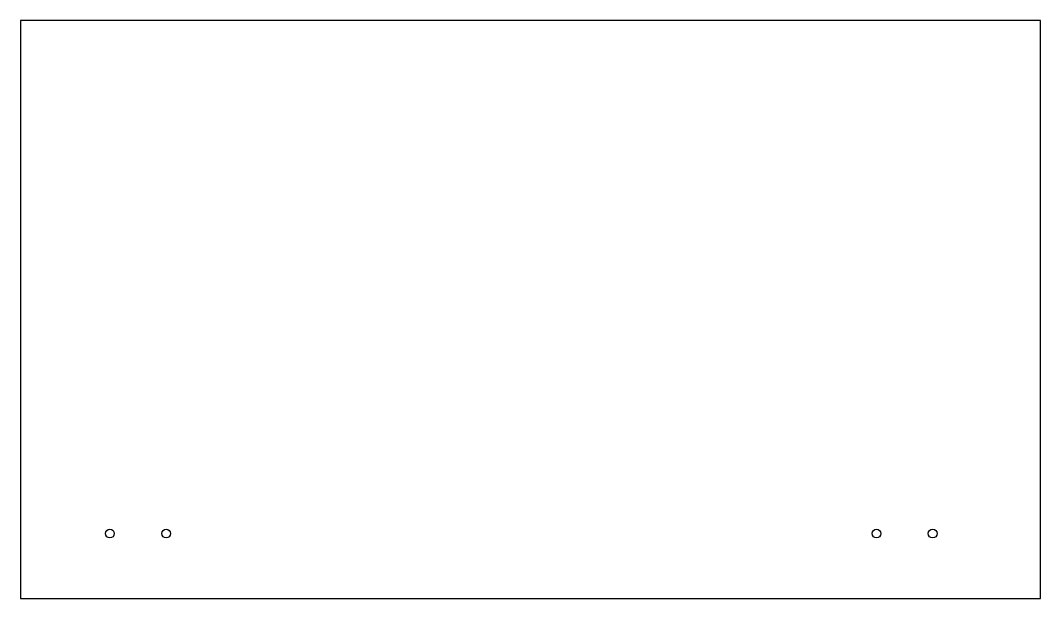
# Model space of a CAD drawing. Extents: x 0 to 22.9, y 0 to 13.
import ezdxf

# ---------------------------------------------------------------- set-up
doc = ezdxf.new("R2010")
doc.units = 0
doc.layers.add('BLOCKDRILLSYSTEM', color=6, linetype='CONTINUOUS')
doc.layers.add('PartCut', color=1, linetype='CONTINUOUS')

msp = doc.modelspace()

# ---------------------------------------------------------------- linework, layer by layer
at = {"layer": 'BLOCKDRILLSYSTEM'}
for centre in [(2.00654, 1.457), (3.26638, 1.457), (19.18862, 1.457), (20.44846, 1.457)]:
    msp.add_circle(centre, 0.09843, dxfattribs=at)
at = {"layer": 'PartCut'}
msp.add_lwpolyline([(0, 0), (22.8675, 0), (22.8675, 12.9625), (0, 12.9625)], close=True, dxfattribs=at)

doc.saveas('drawing.dxf')
